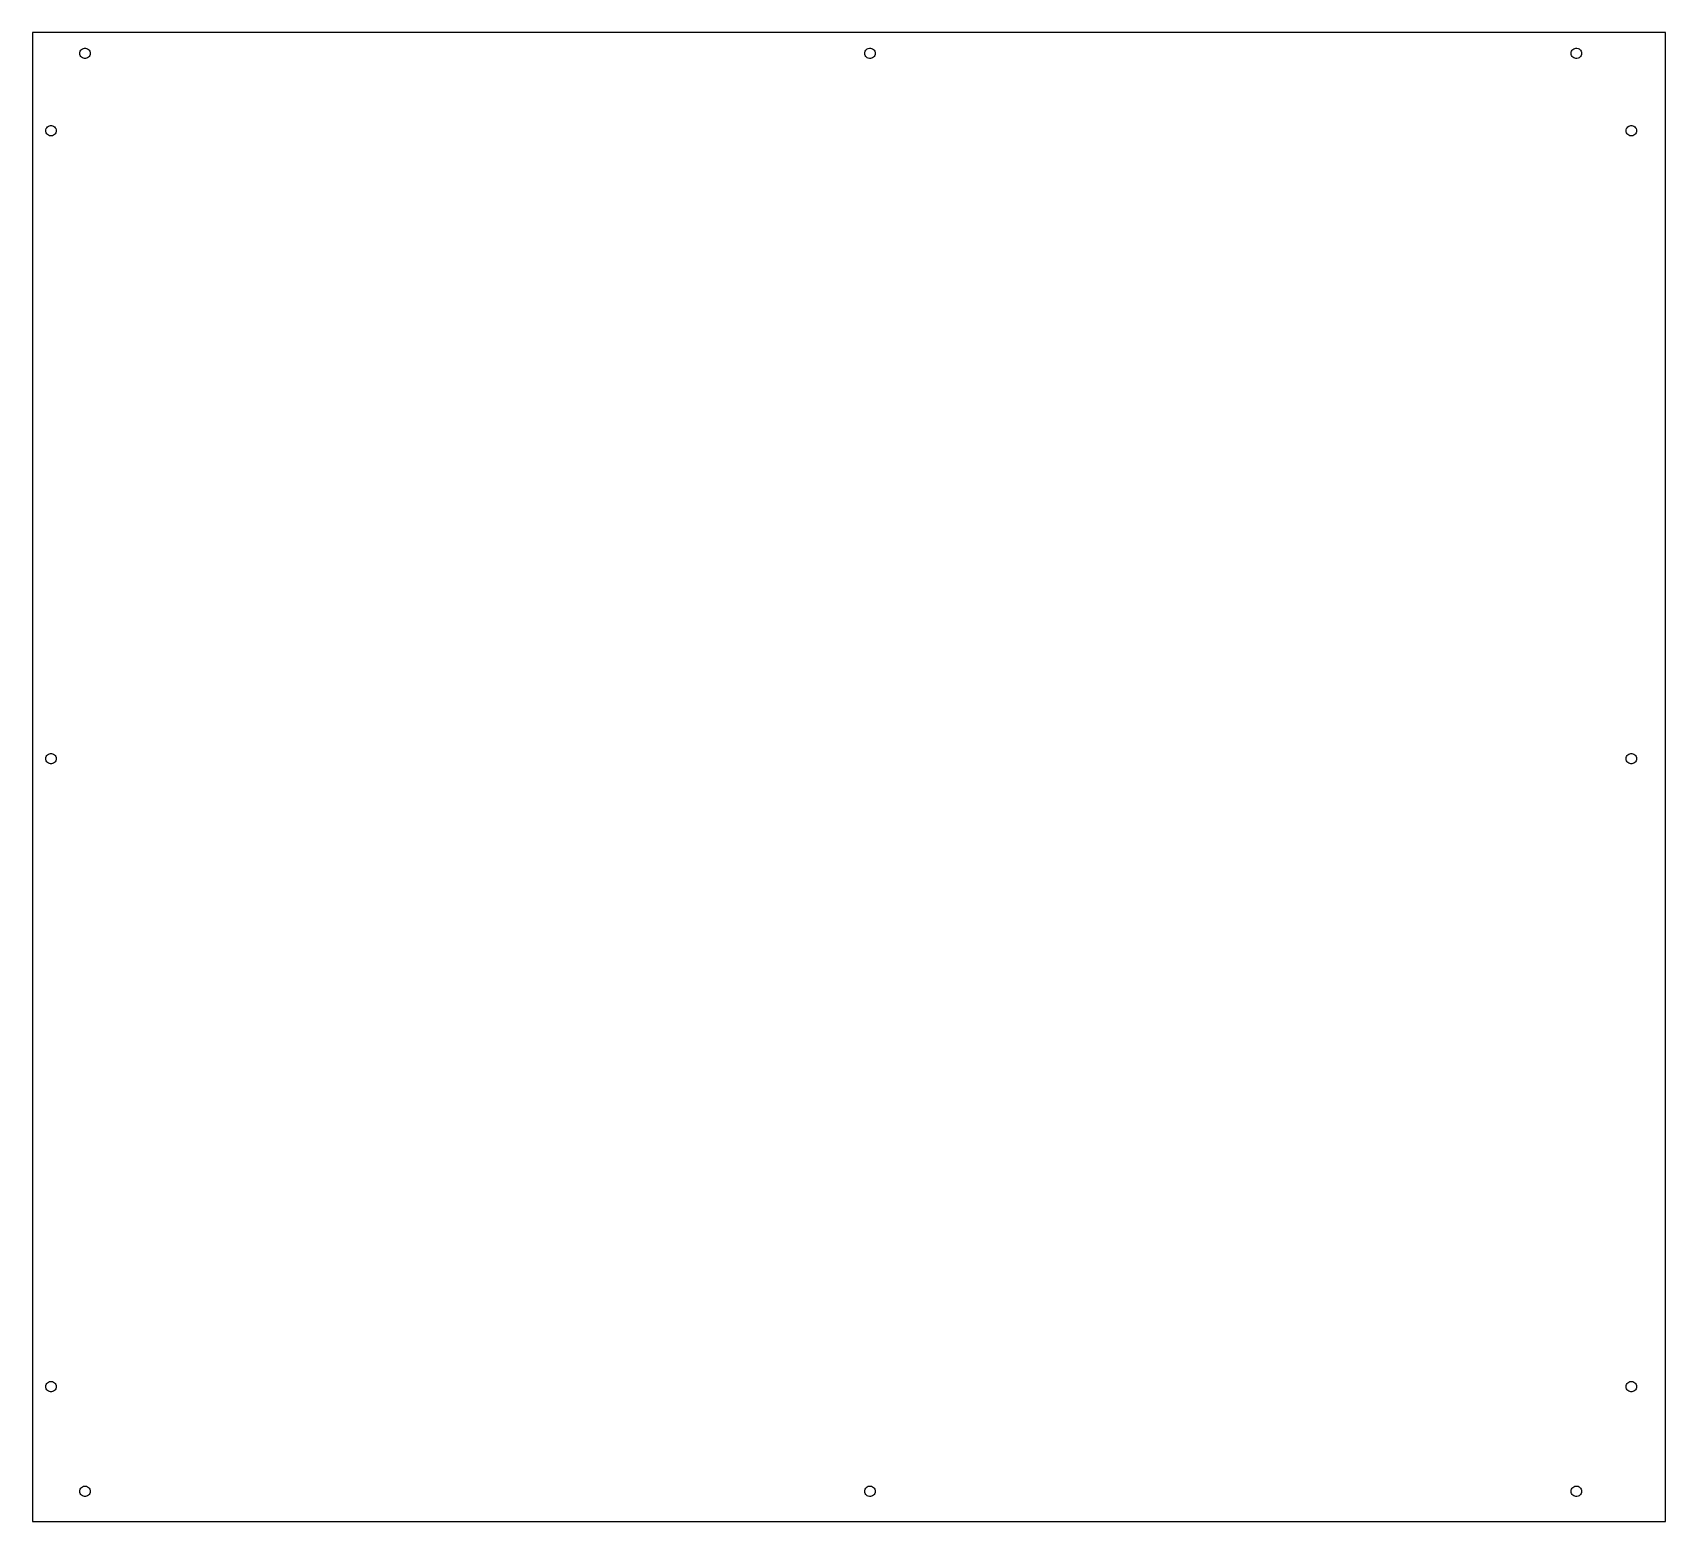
# Model space of a CAD drawing. Header units: metres. Extents: x -1 to 623, y -137 to 432.
import ezdxf

# ---------------------------------------------------------------- set-up
doc = ezdxf.new("R2010")
doc.units = ezdxf.units.M

msp = doc.modelspace()

# ---------------------------------------------------------------- linework, layer by layer
for p, q in [((623, 432.272), (-1, 432.272)), ((-1, 432.272), (-1, -136.728)), ((623, -136.728), (623, 432.272)), ((17, 424.372), (17.0437, 424.788)), ((17.0437, 423.956), (17, 424.372)), ((17.0437, 424.788), (17.1729, 425.185)), ((17.1729, 425.185), (17.382, 425.548)), ((17.382, 425.548), (17.6617, 425.858)), ((17.6617, 425.858), (18, 426.104)), ((18, 426.104), (18.382, 426.274)), ((18.382, 426.274), (18.7909, 426.361)), ((18.7909, 426.361), (19.209, 426.361)), ((19.209, 426.361), (19.618, 426.274)), ((19.618, 426.274), (20, 426.104)), ((20, 426.104), (20.3383, 425.858)), ((20.3383, 425.858), (20.618, 425.548)), ((20.618, 425.548), (20.8271, 425.185)), ((20.8271, 425.185), (20.9563, 424.788)), ((20.9563, 424.788), (21, 424.372)), ((21, 424.372), (20.9563, 423.956)), ((317, 424.372), (317.044, 424.788)), ((317.044, 423.956), (317, 424.372)), ((317.044, 424.788), (317.173, 425.185)), ((317.173, 425.185), (317.382, 425.548)), ((317.382, 425.548), (317.662, 425.858)), ((317.662, 425.858), (318, 426.104)), ((318, 426.104), (318.382, 426.274)), ((318.382, 426.274), (318.791, 426.361)), ((318.791, 426.361), (319.209, 426.361)), ((319.209, 426.361), (319.618, 426.274)), ((319.618, 426.274), (320, 426.104)), ((320, 426.104), (320.338, 425.858)), ((320.338, 425.858), (320.618, 425.548)), ((320.618, 425.548), (320.827, 425.185)), ((320.827, 425.185), (320.956, 424.788)), ((320.956, 424.788), (321, 424.372)), ((321, 424.372), (320.956, 423.956)), ((587, 424.372), (587.044, 424.788)), ((587.044, 423.956), (587, 424.372)), ((587.044, 424.788), (587.173, 425.185)), ((587.173, 425.185), (587.382, 425.548)), ((587.382, 425.548), (587.662, 425.858)), ((587.662, 425.858), (588, 426.104)), ((588, 426.104), (588.382, 426.274)), ((588.382, 426.274), (588.791, 426.361)), ((588.791, 426.361), (589.209, 426.361)), ((589.209, 426.361), (589.618, 426.274)), ((589.618, 426.274), (590, 426.104)), ((590, 426.104), (590.338, 425.858)), ((590.338, 425.858), (590.618, 425.548)), ((590.618, 425.548), (590.827, 425.185)), ((590.827, 425.185), (590.956, 424.788)), ((590.956, 424.788), (591, 424.372)), ((591, 424.372), (590.956, 423.956)), ((17.1729, 423.559), (17.0437, 423.956)), ((17.382, 423.196), (17.1729, 423.559)), ((17.6617, 422.886), (17.382, 423.196)), ((18, 422.64), (17.6617, 422.886)), ((18.382, 422.47), (18, 422.64)), ((18.7909, 422.383), (18.382, 422.47)), ((19.209, 422.383), (18.7909, 422.383)), ((19.618, 422.47), (19.209, 422.383)), ((20, 422.64), (19.618, 422.47)), ((20.3383, 422.886), (20, 422.64)), ((20.618, 423.196), (20.3383, 422.886)), ((20.8271, 423.559), (20.618, 423.196)), ((20.9563, 423.956), (20.8271, 423.559)), ((317.173, 423.559), (317.044, 423.956)), ((317.382, 423.196), (317.173, 423.559)), ((317.662, 422.886), (317.382, 423.196)), ((318, 422.64), (317.662, 422.886)), ((318.382, 422.47), (318, 422.64)), ((318.791, 422.383), (318.382, 422.47)), ((319.209, 422.383), (318.791, 422.383)), ((319.618, 422.47), (319.209, 422.383)), ((320, 422.64), (319.618, 422.47)), ((320.338, 422.886), (320, 422.64)), ((320.618, 423.196), (320.338, 422.886)), ((320.827, 423.559), (320.618, 423.196)), ((320.956, 423.956), (320.827, 423.559)), ((587.173, 423.559), (587.044, 423.956)), ((587.382, 423.196), (587.173, 423.559)), ((587.662, 422.886), (587.382, 423.196)), ((588, 422.64), (587.662, 422.886)), ((588.382, 422.47), (588, 422.64)), ((588.791, 422.383), (588.382, 422.47)), ((589.209, 422.383), (588.791, 422.383)), ((589.618, 422.47), (589.209, 422.383)), ((590, 422.64), (589.618, 422.47)), ((590.338, 422.886), (590, 422.64)), ((590.618, 423.196), (590.338, 422.886)), ((590.827, 423.559), (590.618, 423.196)), ((590.956, 423.956), (590.827, 423.559)), ((4, 394.772), (4.0437, 395.188)), ((4.0437, 394.356), (4, 394.772)), ((4.0437, 395.188), (4.1729, 395.585)), ((4.1729, 393.959), (4.0437, 394.356)), ((4.1729, 395.585), (4.38196, 395.948)), ((4.38196, 393.596), (4.1729, 393.959)), ((4.38196, 395.948), (4.66173, 396.258)), ((4.66173, 393.286), (4.38196, 393.596)), ((4.66173, 396.258), (5, 396.504)), ((5, 393.04), (4.66173, 393.286)), ((5, 396.504), (5.38196, 396.674)), ((5.38196, 396.674), (5.79094, 396.761)), ((5.79094, 396.761), (6.20905, 396.761)), ((6.20905, 396.761), (6.61803, 396.674)), ((6.61803, 396.674), (7, 396.504)), ((7, 396.504), (7.33826, 396.258)), ((7.33826, 393.286), (7, 393.04)), ((7.33826, 396.258), (7.61803, 395.948)), ((7.61803, 393.596), (7.33826, 393.286)), ((7.61803, 395.948), (7.82709, 395.585)), ((7.82709, 393.959), (7.61803, 393.596)), ((7.82709, 395.585), (7.95628, 395.188)), ((7.95628, 394.356), (7.82709, 393.959)), ((7.95628, 395.188), (8, 394.772)), ((8, 394.772), (7.95628, 394.356)), ((608, 394.772), (608.044, 395.188)), ((608.044, 394.356), (608, 394.772)), ((608.044, 395.188), (608.173, 395.585)), ((608.173, 393.959), (608.044, 394.356)), ((608.173, 395.585), (608.382, 395.948)), ((608.382, 393.596), (608.173, 393.959)), ((608.382, 395.948), (608.662, 396.258)), ((608.662, 393.286), (608.382, 393.596)), ((608.662, 396.258), (609, 396.504)), ((609, 393.04), (608.662, 393.286)), ((609, 396.504), (609.382, 396.674)), ((609.382, 396.674), (609.791, 396.761)), ((609.791, 396.761), (610.209, 396.761)), ((610.209, 396.761), (610.618, 396.674)), ((610.618, 396.674), (611, 396.504)), ((611, 396.504), (611.338, 396.258)), ((611.338, 393.286), (611, 393.04)), ((611.338, 396.258), (611.618, 395.948)), ((611.618, 393.596), (611.338, 393.286)), ((611.618, 395.948), (611.827, 395.585)), ((611.827, 393.959), (611.618, 393.596)), ((611.827, 395.585), (611.956, 395.188)), ((611.956, 394.356), (611.827, 393.959)), ((611.956, 395.188), (612, 394.772)), ((612, 394.772), (611.956, 394.356)), ((5.38196, 392.87), (5, 393.04)), ((5.79094, 392.783), (5.38196, 392.87)), ((6.20905, 392.783), (5.79094, 392.783)), ((6.61803, 392.87), (6.20905, 392.783)), ((7, 393.04), (6.61803, 392.87)), ((609.382, 392.87), (609, 393.04)), ((609.791, 392.783), (609.382, 392.87)), ((610.209, 392.783), (609.791, 392.783)), ((610.618, 392.87), (610.209, 392.783)), ((611, 393.04), (610.618, 392.87)), ((4.38196, 155.948), (4.66173, 156.258)), ((4.66173, 156.258), (5, 156.504)), ((5, 156.504), (5.38196, 156.674)), ((5.38196, 156.674), (5.79094, 156.761)), ((5.79094, 156.761), (6.20905, 156.761)), ((6.20905, 156.761), (6.61803, 156.674)), ((6.61803, 156.674), (7, 156.504)), ((7, 156.504), (7.33826, 156.258)), ((7.33826, 156.258), (7.61803, 155.948)), ((608.382, 155.948), (608.662, 156.258)), ((608.662, 156.258), (609, 156.504)), ((609, 156.504), (609.382, 156.674)), ((609.382, 156.674), (609.791, 156.761)), ((609.791, 156.761), (610.209, 156.761)), ((610.209, 156.761), (610.618, 156.674)), ((610.618, 156.674), (611, 156.504)), ((611, 156.504), (611.338, 156.258)), ((611.338, 156.258), (611.618, 155.948)), ((4, 154.772), (4.0437, 155.188)), ((4.0437, 154.356), (4, 154.772)), ((4.0437, 155.188), (4.1729, 155.585)), ((4.1729, 153.959), (4.0437, 154.356)), ((4.1729, 155.585), (4.38196, 155.948)), ((4.38196, 153.596), (4.1729, 153.959)), ((4.66173, 153.286), (4.38196, 153.596)), ((5, 153.04), (4.66173, 153.286)), ((5.38196, 152.87), (5, 153.04)), ((5.79094, 152.783), (5.38196, 152.87)), ((6.20905, 152.783), (5.79094, 152.783)), ((6.61803, 152.87), (6.20905, 152.783)), ((7, 153.04), (6.61803, 152.87)), ((7.33826, 153.286), (7, 153.04)), ((7.61803, 153.596), (7.33826, 153.286)), ((7.61803, 155.948), (7.82709, 155.585)), ((7.82709, 153.959), (7.61803, 153.596)), ((7.82709, 155.585), (7.95628, 155.188)), ((7.95628, 154.356), (7.82709, 153.959)), ((7.95628, 155.188), (8, 154.772)), ((8, 154.772), (7.95628, 154.356)), ((608, 154.772), (608.044, 155.188)), ((608.044, 154.356), (608, 154.772)), ((608.044, 155.188), (608.173, 155.585)), ((608.173, 153.959), (608.044, 154.356)), ((608.173, 155.585), (608.382, 155.948)), ((608.382, 153.596), (608.173, 153.959)), ((608.662, 153.286), (608.382, 153.596)), ((609, 153.04), (608.662, 153.286)), ((609.382, 152.87), (609, 153.04)), ((609.791, 152.783), (609.382, 152.87)), ((610.209, 152.783), (609.791, 152.783)), ((610.618, 152.87), (610.209, 152.783)), ((611, 153.04), (610.618, 152.87)), ((611.338, 153.286), (611, 153.04)), ((611.618, 153.596), (611.338, 153.286)), ((611.618, 155.948), (611.827, 155.585)), ((611.827, 153.959), (611.618, 153.596)), ((611.827, 155.585), (611.956, 155.188)), ((611.956, 154.356), (611.827, 153.959)), ((611.956, 155.188), (612, 154.772)), ((612, 154.772), (611.956, 154.356)), ((4, -85.228), (4.0437, -84.8122)), ((4.0437, -85.6438), (4, -85.228)), ((4.0437, -84.8122), (4.1729, -84.4145)), ((4.1729, -86.0415), (4.0437, -85.6438)), ((4.1729, -84.4145), (4.38196, -84.0524)), ((4.38196, -86.4036), (4.1729, -86.0415)), ((4.38196, -84.0524), (4.66173, -83.7417)), ((4.66173, -86.7143), (4.38196, -86.4036)), ((4.66173, -83.7417), (5, -83.4959)), ((5, -86.9601), (4.66173, -86.7143)), ((5, -83.4959), (5.38196, -83.3259)), ((5.38196, -87.1301), (5, -86.9601)), ((5.38196, -83.3259), (5.79094, -83.239)), ((5.79094, -87.217), (5.38196, -87.1301)), ((5.79094, -83.239), (6.20905, -83.239)), ((6.20905, -87.217), (5.79094, -87.217)), ((6.20905, -83.239), (6.61803, -83.3259)), ((6.61803, -87.1301), (6.20905, -87.217)), ((6.61803, -83.3259), (7, -83.4959)), ((7, -86.9601), (6.61803, -87.1301)), ((7, -83.4959), (7.33826, -83.7417)), ((7.33826, -86.7143), (7, -86.9601)), ((7.33826, -83.7417), (7.61803, -84.0524)), ((7.61803, -86.4036), (7.33826, -86.7143)), ((7.61803, -84.0524), (7.82709, -84.4145)), ((7.82709, -86.0415), (7.61803, -86.4036)), ((7.82709, -84.4145), (7.95628, -84.8122)), ((7.95628, -85.6438), (7.82709, -86.0415)), ((7.95628, -84.8122), (8, -85.228)), ((8, -85.228), (7.95628, -85.6438)), ((608, -85.228), (608.044, -84.8122)), ((608.044, -85.6438), (608, -85.228)), ((608.044, -84.8122), (608.173, -84.4145)), ((608.173, -86.0415), (608.044, -85.6438)), ((608.173, -84.4145), (608.382, -84.0524)), ((608.382, -86.4036), (608.173, -86.0415)), ((608.382, -84.0524), (608.662, -83.7417)), ((608.662, -86.7143), (608.382, -86.4036)), ((608.662, -83.7417), (609, -83.4959)), ((609, -86.9601), (608.662, -86.7143)), ((609, -83.4959), (609.382, -83.3259)), ((609.382, -87.1301), (609, -86.9601)), ((609.382, -83.3259), (609.791, -83.239)), ((609.791, -87.217), (609.382, -87.1301)), ((609.791, -83.239), (610.209, -83.239)), ((610.209, -87.217), (609.791, -87.217)), ((610.209, -83.239), (610.618, -83.3259)), ((610.618, -87.1301), (610.209, -87.217)), ((610.618, -83.3259), (611, -83.4959)), ((611, -86.9601), (610.618, -87.1301)), ((611, -83.4959), (611.338, -83.7417)), ((611.338, -86.7143), (611, -86.9601)), ((611.338, -83.7417), (611.618, -84.0524)), ((611.618, -86.4036), (611.338, -86.7143)), ((611.618, -84.0524), (611.827, -84.4145)), ((611.827, -86.0415), (611.618, -86.4036)), ((611.827, -84.4145), (611.956, -84.8122)), ((611.956, -85.6438), (611.827, -86.0415)), ((611.956, -84.8122), (612, -85.228)), ((612, -85.228), (611.956, -85.6438)), ((17.0437, -124.812), (17.1729, -124.415)), ((17.1729, -124.415), (17.382, -124.052)), ((17.382, -124.052), (17.6617, -123.742)), ((17.6617, -123.742), (18, -123.496)), ((18, -123.496), (18.382, -123.326)), ((18.382, -123.326), (18.7909, -123.239)), ((18.7909, -123.239), (19.209, -123.239)), ((19.209, -123.239), (19.618, -123.326)), ((19.618, -123.326), (20, -123.496)), ((20, -123.496), (20.3383, -123.742)), ((20.3383, -123.742), (20.618, -124.052)), ((20.618, -124.052), (20.8271, -124.415)), ((20.8271, -124.415), (20.9563, -124.812)), ((317.044, -124.812), (317.173, -124.415)), ((317.173, -124.415), (317.382, -124.052)), ((317.382, -124.052), (317.662, -123.742)), ((317.662, -123.742), (318, -123.496)), ((318, -123.496), (318.382, -123.326)), ((318.382, -123.326), (318.791, -123.239)), ((318.791, -123.239), (319.209, -123.239)), ((319.209, -123.239), (319.618, -123.326)), ((319.618, -123.326), (320, -123.496)), ((320, -123.496), (320.338, -123.742)), ((320.338, -123.742), (320.618, -124.052)), ((320.618, -124.052), (320.827, -124.415)), ((320.827, -124.415), (320.956, -124.812)), ((587.044, -124.812), (587.173, -124.415)), ((587.173, -124.415), (587.382, -124.052)), ((587.382, -124.052), (587.662, -123.742)), ((587.662, -123.742), (588, -123.496)), ((588, -123.496), (588.382, -123.326)), ((588.382, -123.326), (588.791, -123.239)), ((588.791, -123.239), (589.209, -123.239)), ((589.209, -123.239), (589.618, -123.326)), ((589.618, -123.326), (590, -123.496)), ((590, -123.496), (590.338, -123.742)), ((590.338, -123.742), (590.618, -124.052)), ((590.618, -124.052), (590.827, -124.415)), ((590.827, -124.415), (590.956, -124.812)), ((17, -125.228), (17.0437, -124.812)), ((17.0437, -125.644), (17, -125.228)), ((17.1729, -126.041), (17.0437, -125.644)), ((17.382, -126.404), (17.1729, -126.041)), ((17.6617, -126.714), (17.382, -126.404)), ((18, -126.96), (17.6617, -126.714)), ((18.382, -127.13), (18, -126.96)), ((18.7909, -127.217), (18.382, -127.13)), ((19.209, -127.217), (18.7909, -127.217)), ((19.618, -127.13), (19.209, -127.217)), ((20, -126.96), (19.618, -127.13)), ((20.3383, -126.714), (20, -126.96)), ((20.618, -126.404), (20.3383, -126.714)), ((20.8271, -126.041), (20.618, -126.404)), ((20.9563, -125.644), (20.8271, -126.041)), ((20.9563, -124.812), (21, -125.228)), ((21, -125.228), (20.9563, -125.644)), ((317, -125.228), (317.044, -124.812)), ((317.044, -125.644), (317, -125.228)), ((317.173, -126.041), (317.044, -125.644)), ((317.382, -126.404), (317.173, -126.041)), ((317.662, -126.714), (317.382, -126.404)), ((318, -126.96), (317.662, -126.714)), ((318.382, -127.13), (318, -126.96)), ((318.791, -127.217), (318.382, -127.13)), ((319.209, -127.217), (318.791, -127.217)), ((319.618, -127.13), (319.209, -127.217)), ((320, -126.96), (319.618, -127.13)), ((320.338, -126.714), (320, -126.96)), ((320.618, -126.404), (320.338, -126.714)), ((320.827, -126.041), (320.618, -126.404)), ((320.956, -125.644), (320.827, -126.041)), ((320.956, -124.812), (321, -125.228)), ((321, -125.228), (320.956, -125.644)), ((587, -125.228), (587.044, -124.812)), ((587.044, -125.644), (587, -125.228)), ((587.173, -126.041), (587.044, -125.644)), ((587.382, -126.404), (587.173, -126.041)), ((587.662, -126.714), (587.382, -126.404)), ((588, -126.96), (587.662, -126.714)), ((588.382, -127.13), (588, -126.96)), ((588.791, -127.217), (588.382, -127.13)), ((589.209, -127.217), (588.791, -127.217)), ((589.618, -127.13), (589.209, -127.217)), ((590, -126.96), (589.618, -127.13)), ((590.338, -126.714), (590, -126.96)), ((590.618, -126.404), (590.338, -126.714)), ((590.827, -126.041), (590.618, -126.404)), ((590.956, -125.644), (590.827, -126.041)), ((590.956, -124.812), (591, -125.228)), ((591, -125.228), (590.956, -125.644)), ((-1, -136.728), (623, -136.728))]:
    msp.add_line(p, q)

doc.saveas('drawing.dxf')
